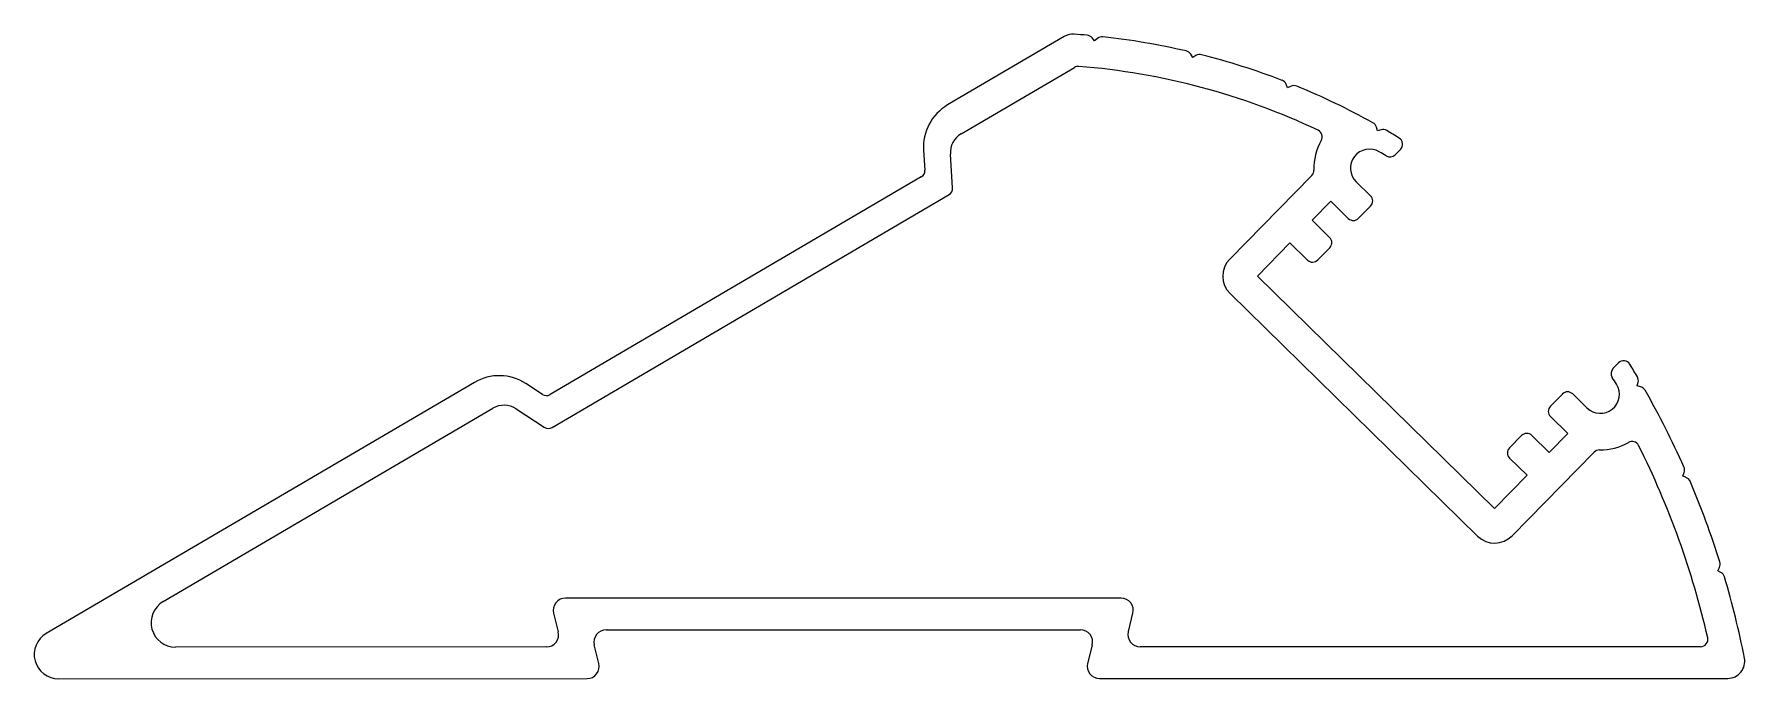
# Model space of a CAD drawing. Extents: x 699.2 to 769.3, y 889.8 to 916.2.
import ezdxf

# ---------------------------------------------------------------- set-up
doc = ezdxf.new("R2010")
doc.units = 0
doc.layers.get('0').update_dxf_attribs({"linetype": 'CONTINUOUS'})

msp = doc.modelspace()

# ---------------------------------------------------------------- linework, layer by layer
at = {"color": 0}
for p, q in [((741.383, 916.148), (736.601, 913.343)), ((742.62, 915.971), (742.521, 916.092)), ((742.741, 916.07), (742.62, 915.971)), ((746.642, 915.286), (746.561, 915.42)), ((746.776, 915.368), (746.642, 915.286)), ((737.157, 912.162), (741.798, 914.884)), ((750.53, 914.049), (750.468, 914.192)), ((750.673, 914.111), (750.53, 914.049)), ((754.208, 912.282), (754.166, 912.433)), ((754.358, 912.323), (754.208, 912.282)), ((735.618, 911.484), (735.672, 910.672)), ((736.807, 909.946), (736.715, 911.325)), ((754.941, 911.302), (755.157, 911.522)), ((735.525, 910.393), (720.317, 901.473)), ((751.522, 910.457), (748.159, 907.027)), ((720.397, 900.128), (736.659, 909.667)), ((753.925, 909.622), (753.341, 910.195)), ((751.537, 908.616), (752.3, 909.394)), ((752.3, 909.394), (753.014, 908.694)), ((753.439, 908.698), (753.929, 909.198)), ((752.251, 907.916), (751.537, 908.616)), ((749.297, 906.331), (750.627, 907.688)), ((750.627, 907.688), (751.341, 906.988)), ((751.765, 906.992), (752.255, 907.492)), ((759.007, 896.809), (749.297, 906.331)), ((748.172, 905.613), (758.311, 895.671)), ((764.08, 902.768), (763.867, 902.55)), ((717.217, 901.973), (699.681, 891.687)), ((720.002, 901.48), (719.319, 901.924)), ((764.85, 901.829), (764.888, 901.98)), ((764.989, 901.794), (764.85, 901.829)), ((761.783, 901.497), (761.293, 900.997)), ((762.791, 900.928), (762.207, 901.501)), ((704.469, 892.989), (717.976, 900.911)), ((718.922, 900.889), (720.081, 900.136)), ((761.297, 900.572), (762.011, 899.872)), ((760.11, 899.79), (759.619, 899.29)), ((761.248, 899.094), (760.534, 899.794)), ((762.011, 899.872), (761.248, 899.094)), ((759.725, 895.685), (763.089, 899.115)), ((759.624, 898.866), (760.338, 898.166)), ((760.338, 898.166), (759.007, 896.809)), ((766.713, 898.133), (766.768, 898.279)), ((766.848, 898.082), (766.713, 898.133)), ((768.146, 894.249), (768.218, 894.388)), ((768.274, 894.183), (768.146, 894.249)), ((743.708, 893.13), (720.948, 893.134)), ((720.463, 892.513), (720.653, 891.752)), ((744.005, 891.757), (744.193, 892.509)), ((722.613, 891.834), (742.043, 891.83)), ((720.168, 891.131), (704.975, 891.126)), ((722.318, 890.453), (722.128, 891.212)), ((742.528, 891.209), (742.339, 890.456)), ((767.445, 891.141), (744.49, 891.135)), ((700.187, 889.825), (721.833, 889.832)), ((742.825, 889.835), (768.557, 889.841))]:
    msp.add_line(p, q, dxfattribs=at)
for centre, radius, start, end in [((741.737, 915.544), 0.7, 86.0087, 120.39365), ((739.736, 886.869), 29.444, 84.97496, 86.0087), ((742.289, 915.902), 0.3, 39.34097, 84.97496), ((742.931, 915.838), 0.3, 83.70699, 129.34097), ((739.736, 886.869), 29.444, 76.97496, 83.70699), ((746.305, 915.264), 0.3, 31.34097, 76.97496), ((746.932, 915.111), 0.3, 75.70699, 121.34097), ((739.736, 886.869), 29.444, 68.97496, 75.70699), ((741.95, 914.625), 0.3, 85.43981, 120.39365), ((739.736, 886.869), 28.144, 64.6729, 85.43981), ((750.193, 914.073), 0.3, 23.34097, 68.97496), ((750.792, 913.835), 0.3, 67.70699, 113.34097), ((739.736, 886.869), 29.444, 60.97496, 67.70699), ((737.613, 911.618), 2, 120.39365, 183.8286), ((753.877, 912.353), 0.3, 15.34097, 60.97496), ((754.438, 912.034), 0.3, 59.70699, 105.34097), ((737.613, 911.386), 0.9, 120.39365, 183.8286), ((753.888, 910.753), 2.282, 150.18894, 181.9163), ((751.648, 912.037), 0.3, 330.18894, 64.6729), ((739.736, 886.869), 29.444, 58.54956, 59.70699), ((754.943, 911.732), 0.3, 315.5618, 58.54956), ((753.888, 910.753), 0.782, 59.35227, 225.5618), ((739.736, 886.869), 28.544, 58.68704, 59.35227), ((754.727, 911.512), 0.3, 238.68704, 315.5618), ((735.373, 910.651), 0.3, 300.39365, 3.8286), ((751.308, 910.667), 0.3, 315.5618, 1.9163), ((736.508, 909.926), 0.3, 300.39365, 3.8286), ((753.715, 909.408), 0.3, 315.5618, 45.5618), ((753.224, 908.908), 0.3, 225.5618, 315.5618), ((752.041, 907.702), 0.3, 315.5618, 45.5618), ((748.873, 906.327), 1, 135.5618, 225.5618), ((751.551, 907.202), 0.3, 225.5618, 315.5618), ((764.081, 902.34), 0.3, 135.5618, 212.43656), ((764.294, 902.558), 0.3, 31.43631, 135.5618), ((733.234, 883.572), 36.704, 30.51102, 31.43631), ((718.229, 900.248), 2, 56.9587, 120.39365), ((763.339, 901.487), 0.782, 225.5618, 31.77133), ((739.736, 886.869), 28.544, 31.77133, 32.43656), ((764.597, 902.054), 0.3, 345.78263, 30.51102), ((720.166, 901.732), 0.3, 236.9587, 300.39365), ((761.997, 901.286), 0.3, 45.5618, 135.5618), ((764.915, 901.503), 0.3, 29.50944, 75.78263), ((733.234, 883.572), 36.704, 24.01102, 29.50944), ((718.432, 900.135), 0.9, 56.9587, 120.39365), ((761.507, 900.787), 0.3, 135.5618, 225.5618), ((720.245, 900.387), 0.3, 236.9587, 300.39365), ((760.324, 899.58), 0.3, 45.5618, 135.5618), ((759.834, 899.08), 0.3, 135.5618, 225.5618), ((763.303, 898.905), 0.3, 89.2073, 135.5618), ((763.339, 901.487), 2.282, 269.2073, 300.24216), ((764.639, 899.256), 0.3, 26.53807, 120.24216), ((733.234, 883.572), 35.404, 12.95387, 26.53807), ((766.488, 898.385), 0.3, 339.28263, 24.01102), ((766.742, 897.801), 0.3, 23.00944, 69.28263), ((733.234, 883.572), 36.704, 17.51102, 23.00944), ((759.011, 896.385), 1, 225.5618, 315.5618), ((767.951, 894.525), 0.3, 332.78263, 17.51102), ((768.137, 893.917), 0.3, 16.50944, 62.78263), ((733.234, 883.572), 36.704, 11.16139, 16.50944), ((704.975, 892.126), 1, 120.39365, 270.01837), ((720.948, 892.634), 0.5, 89.99058, 194.03355), ((743.708, 892.63), 0.5, 345.96107, 89.99058), ((700.186, 890.825), 1, 120.39365, 270.01837), ((720.168, 891.631), 0.5, 270.01837, 14.03355), ((722.613, 891.334), 0.5, 89.99058, 194.03355), ((742.043, 891.33), 0.5, 345.96107, 89.99058), ((744.49, 891.635), 0.5, 165.96107, 270.01373), ((767.444, 891.441), 0.3, 270.01373, 12.95387), ((768.557, 890.541), 0.7, 270.01373, 11.16139), ((721.832, 890.332), 0.5, 270.01837, 14.03355), ((742.824, 890.335), 0.5, 165.96107, 270.01373)]:
    msp.add_arc(centre, radius, start, end, dxfattribs=at)

doc.saveas('drawing.dxf')
